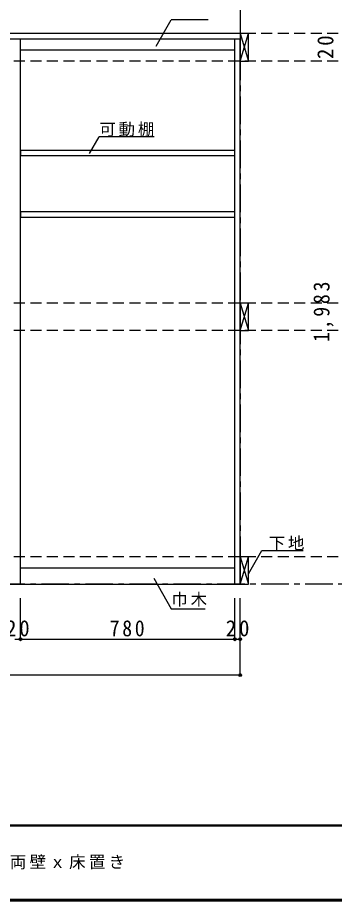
# Model space of a CAD drawing. Units: millimetres at full size, sheet at 1:20; details may follow other scales. Extents: x -3922 to 3878, y -2932 to 2722.
# Drawn here: x -1695 to -543, y -2864 to 350 of the extents above; entities that cross this region are included whole.
import ezdxf

# ---------------------------------------------------------------- set-up
doc = ezdxf.new("R2010")
doc.units = ezdxf.units.MM
doc.header["$LTSCALE"] = 20
doc.header["$PDMODE"] = 32
doc.header["$PDSIZE"] = 10
doc.linetypes.add('CHAIN1', pattern=[8, 5, -1, 1, -1])
doc.linetypes.add('DASHED2', pattern=[3, 2, -1])
for name, color, linetype in [('0-2_本体', 2, 'Continuous'), ('0-4_可動棚', 3, 'Continuous'), ('0-7_桟木・巾木', 2, 'Continuous'), ('0-8_引き出し', 3, 'Continuous'), ('0-A_文字', 7, 'Continuous'), ('0-B_寸法', 7, 'Continuous'), ('F-1_枠', 6, 'Continuous'), ('F-A_文字', 7, 'Continuous')]:
    doc.layers.add(name, color=color, linetype=linetype)
doc.styles.add('ＭＳ ゴシック', font='')
doc.styles.get('ＭＳ ゴシック').set_extended_font_data('MS Gothic')

msp = doc.modelspace()

# ---------------------------------------------------------------- linework, layer by layer
at = {"layer": '0-2_本体', "color": 3}
for p, q in [((-885.36, 291.73), (-3305.36, 291.73)), ((-885.36, 291.73), (-885.36, 271.73)), ((-885.36, 271.73), (-3305.36, 271.73)), ((-1685.36, -1711.27), (-1685.36, 271.73)), ((-905.36, -1711.27), (-905.36, 271.73)), ((-885.36, -1711.27), (-885.36, 271.73)), ((-3305.36, -1711.27), (-885.36, -1711.27))]:
    msp.add_line(p, q, dxfattribs=at)
at = {"layer": '0-4_可動棚'}
for p, q in [((-1684.36, -152.77), (-1684.36, -132.77)), ((-906.36, -132.77), (-1684.36, -132.77)), ((-906.36, -152.77), (-1684.36, -152.77)), ((-906.36, -132.77), (-906.36, -152.77)), ((-1684.36, -376.77), (-1684.36, -356.77)), ((-906.36, -356.77), (-1684.36, -356.77)), ((-906.36, -376.77), (-1684.36, -376.77)), ((-906.36, -356.77), (-906.36, -376.77))]:
    msp.add_line(p, q, dxfattribs=at)
at = {"layer": '0-7_桟木・巾木', "color": 7}
for p, q in [((-905.36, 231.73), (-1685.36, 231.73)), ((-1685.36, -1651.27), (-905.36, -1651.27))]:
    msp.add_line(p, q, dxfattribs=at)
at = {"layer": '0-8_引き出し', "color": 7}
for p, q in [((-885.36, 291.73), (-855.36, 191.73)), ((-885.36, 191.73), (-855.36, 291.73)), ((-885.36, -688.27), (-855.36, -788.27)), ((-885.36, -788.27), (-855.36, -688.27)), ((-885.36, -1611.27), (-855.36, -1711.27)), ((-885.36, -1711.27), (-855.36, -1611.27))]:
    msp.add_line(p, q, dxfattribs=at)
at = {"layer": '0-8_引き出し'}
for points in [[(-855.36, 191.73), (-855.36, 291.73), (-885.36, 291.73), (-885.36, 191.73)], [(-855.36, -788.27), (-855.36, -688.27), (-885.36, -688.27), (-885.36, -788.27)], [(-855.36, -1711.27), (-855.36, -1611.27), (-885.36, -1611.27), (-885.36, -1711.27)]]:
    msp.add_lwpolyline(points, close=True, dxfattribs=at)
at = {"layer": '0-A_文字', "linetype": 'CHAIN1'}
for p, q in [((-885.36, 1822.73), (-885.36, -1711.27)), ((3131.3, -1711.27), (-3305.36, -1711.27))]:
    msp.add_line(p, q, dxfattribs=at)
at = {"layer": '0-A_文字'}
for p, q in [((-1433.32, -143.83), (-1398.3, -83.18)), ((-1198.3, -83.18), (-1398.3, -83.18)), ((-855.36, -1672.95), (-806.6, -1588.48)), ((-806.6, -1588.48), (-656.07, -1588.48)), ((-1200.36, -1689.03), (-1136.15, -1800.25)), ((-1136.15, -1800.25), (-1012.39, -1800.25))]:
    msp.add_line(p, q, dxfattribs=at)
at = {"layer": '0-B_寸法'}
for p in [(-1190.98, 246.66), (-1001.57, 341.62)]:
    msp.add_line(p, (-1136.15, 341.62), dxfattribs=at)
at = {"layer": '0-B_寸法', "color": 4, "linetype": 'DASHED2'}
for p, q in [((3131.3, 291.73), (-3305.36, 291.73)), ((3131.3, 191.73), (-3305.36, 191.73)), ((3131.3, -688.27), (-3305.36, -688.27)), ((3131.3, -788.27), (-3305.36, -788.27)), ((3131.3, -1611.27), (-3305.36, -1611.27))]:
    msp.add_line(p, q, dxfattribs=at)
at = {"layer": '0-B_寸法', "color": 4}
for p, q in [((-1685.36, -1911.27), (-1685.36, -1761.27)), ((-905.36, -1911.27), (-905.36, -1761.27)), ((-885.36, -1911.27), (-885.36, -1761.27)), ((-1705.36, -1911.27), (-1685.36, -1911.27)), ((-1685.36, -1911.27), (-905.36, -1911.27)), ((-905.36, -1911.27), (-885.36, -1911.27)), ((-885.36, -2041.27), (-885.36, -1911.27)), ((-885.36, -2041.27), (-3305.36, -2041.27))]:
    msp.add_line(p, q, dxfattribs=at)
at = {"layer": '0-B_寸法'}
for p in [(-1685.36, -1911.27), (-905.36, -1911.27), (-885.36, -1911.27), (-885.36, -2041.27)]:
    msp.add_point(p, dxfattribs=at)
at = {"layer": 'F-1_枠'}
for p, q in [((3877.97, -2587.71), (-3922.03, -2587.71)), ((3877.97, -2591.04), (-3922.03, -2591.04)), ((3877.97, -2857.71), (-3922.03, -2857.71)), ((3877.97, -2861.04), (-3922.03, -2861.04)), ((3877.97, -2864.37), (-3922.03, -2864.37))]:
    msp.add_line(p, q, dxfattribs=at)

# ---------------------------------------------------------------- texts
at = {"layer": '0-A_文字', "char_height": 43.99, "attachment_point": 7, "style": 'ＭＳ ゴシック'}
for s, insert in [('\\T1.17;可動棚', (-1398.3, -83.18)), ('\\T1.17;下地', (-782.09, -1588.48)), ('\\T1.17;巾木', (-1136.15, -1793.14))]:
    msp.add_mtext(s, dxfattribs=dict(at, insert=insert))
at = {"layer": '0-B_寸法', "char_height": 58.65, "attachment_point": 7, "rotation": 90, "style": 'ＭＳ ゴシック'}
for s, insert in [('\\T1.27;\\W0.95;20', (-545.36, 199.36)), ('\\T1.28;\\W0.9;1,983', (-545.36, -829.77))]:
    msp.add_mtext(s, dxfattribs=dict(at, insert=insert))
at = {"layer": '0-B_寸法', "char_height": 58.65, "attachment_point": 7, "style": 'ＭＳ ゴシック'}
for s, insert in [('\\T1.27;\\W0.95;20', (-1737.86, -1901.27)), ('\\T1.27;\\W0.9;780', (-1360.36, -1901.27)), ('\\T1.27;\\W0.95;20', (-937.86, -1901.27))]:
    msp.add_mtext(s, dxfattribs=dict(at, insert=insert))
at = {"layer": 'F-A_文字', "insert": (-3415.36, -2754.37), "char_height": 43.99, "attachment_point": 7, "style": 'ＭＳ ゴシック'}
msp.add_mtext('\\T1.2;ｅ･ｒａ･ｂｏ\u3000間口2,420㎜\u3000奥行450㎜\u3000設置条件:両壁ｘ床置き', dxfattribs=at)

doc.saveas('drawing.dxf')
